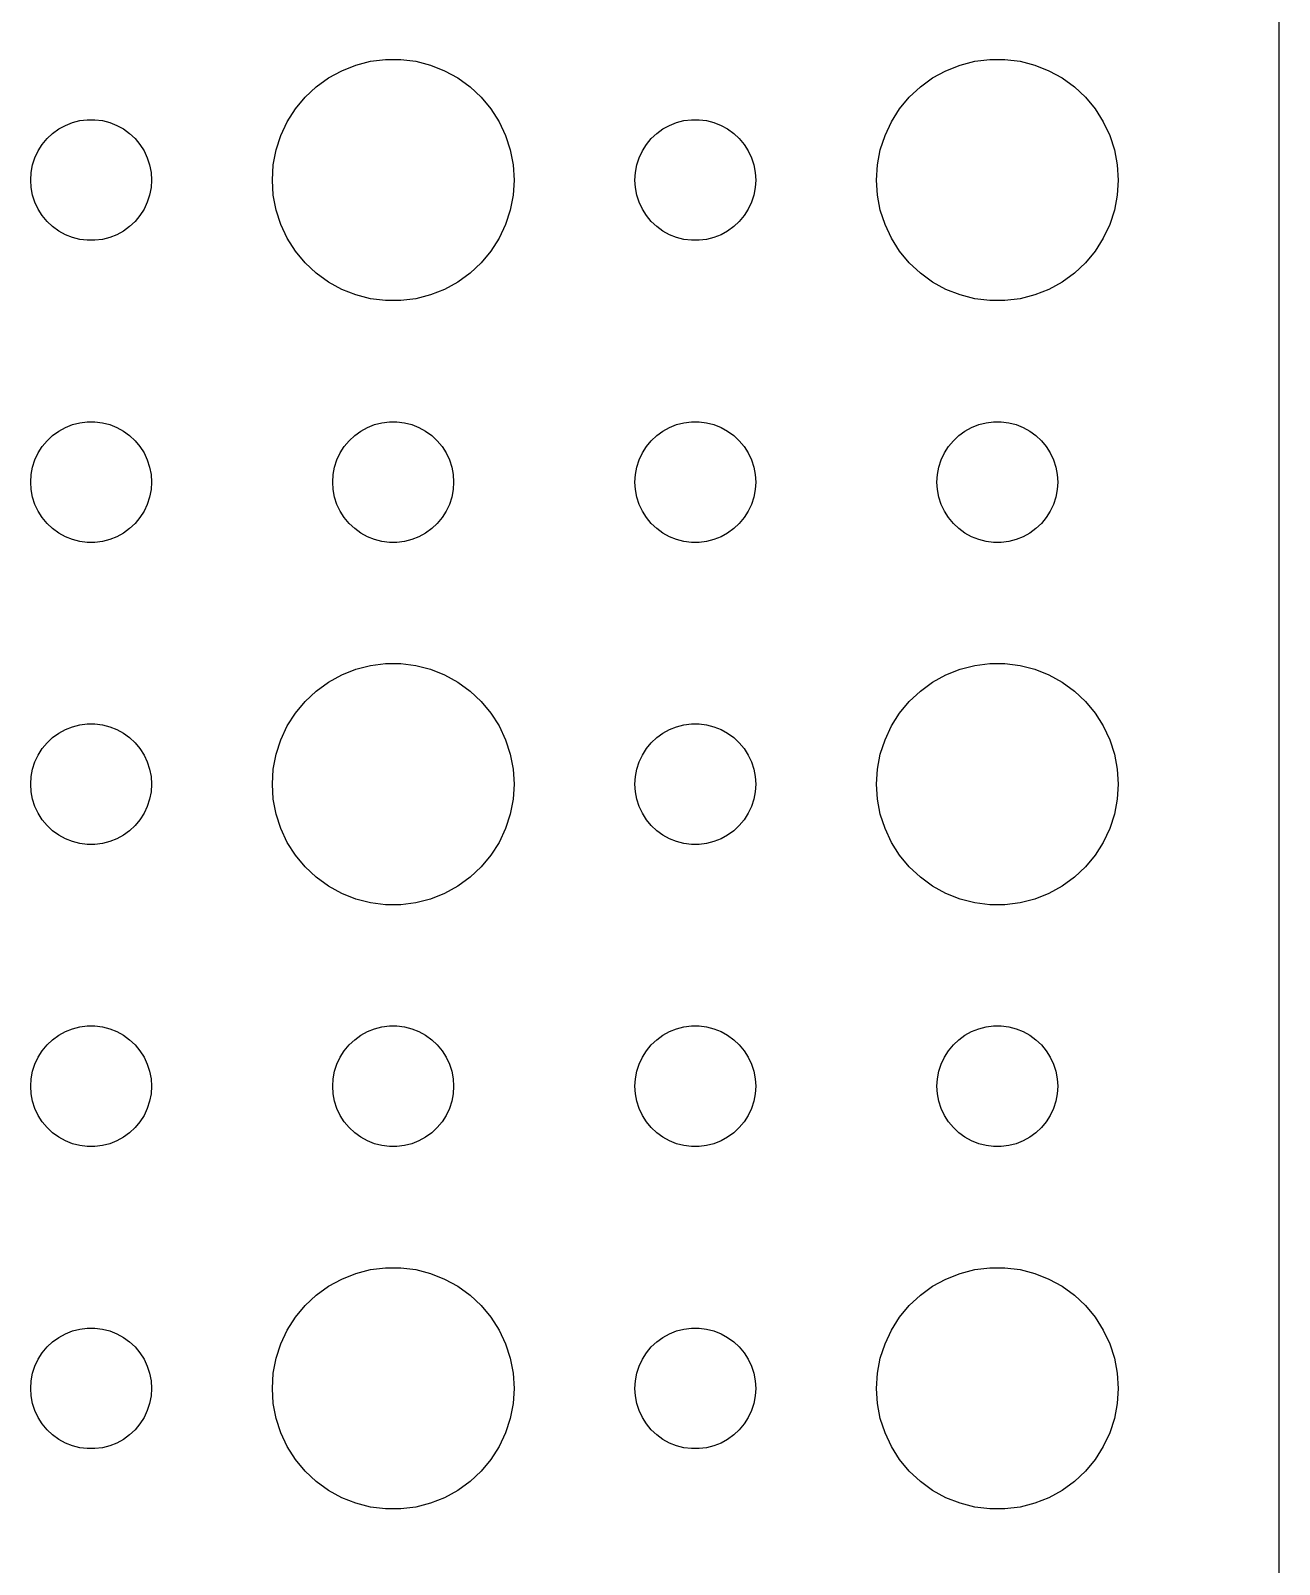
# Model space of a CAD drawing. Header units: metres. Extents: x -134 to 134, y -134 to 134.
# Drawn here: x 103.5 to 134.5, y 63.13 to 101.21 of the extents above; entities that cross this region are included whole.
import ezdxf

# ---------------------------------------------------------------- set-up
doc = ezdxf.new("R2010")
doc.units = ezdxf.units.M

msp = doc.modelspace()

# ---------------------------------------------------------------- linework, layer by layer
for p, q in [((134.5, -129.5), (134.5, 129.5)), ((110.893, 100.033), (111.223, 100.214)), ((111.223, 100.214), (111.573, 100.353)), ((111.573, 100.353), (111.938, 100.447)), ((111.938, 100.447), (112.312, 100.494)), ((112.312, 100.494), (112.688, 100.494)), ((112.688, 100.494), (113.062, 100.447)), ((113.062, 100.447), (113.427, 100.353)), ((113.427, 100.353), (113.777, 100.214)), ((113.777, 100.214), (114.107, 100.033)), ((125.893, 100.033), (126.223, 100.214)), ((126.223, 100.214), (126.573, 100.353)), ((126.573, 100.353), (126.938, 100.447)), ((126.938, 100.447), (127.312, 100.494)), ((127.312, 100.494), (127.688, 100.494)), ((127.688, 100.494), (128.062, 100.447)), ((128.062, 100.447), (128.427, 100.353)), ((128.427, 100.353), (128.777, 100.214)), ((128.777, 100.214), (129.107, 100.033)), ((110.313, 99.5536), (110.588, 99.8115)), ((110.588, 99.8115), (110.893, 100.033)), ((114.107, 100.033), (114.412, 99.8115)), ((114.412, 99.8115), (114.687, 99.5536)), ((125.313, 99.5536), (125.588, 99.8115)), ((125.588, 99.8115), (125.893, 100.033)), ((129.107, 100.033), (129.412, 99.8115)), ((129.412, 99.8115), (129.687, 99.5536)), ((110.073, 99.2634), (110.313, 99.5536)), ((114.687, 99.5536), (114.927, 99.2634)), ((125.073, 99.2634), (125.313, 99.5536)), ((129.687, 99.5536), (129.927, 99.2634)), ((109.871, 98.9453), (110.073, 99.2634)), ((114.927, 99.2634), (115.129, 98.9453)), ((124.871, 98.9453), (125.073, 99.2634)), ((129.927, 99.2634), (130.129, 98.9453)), ((103.907, 98.5268), (104.044, 98.6558)), ((104.044, 98.6558), (104.196, 98.7665)), ((104.196, 98.7665), (104.361, 98.8572)), ((104.361, 98.8572), (104.536, 98.9266)), ((104.536, 98.9266), (104.719, 98.9734)), ((104.719, 98.9734), (104.906, 98.997)), ((104.906, 98.997), (105.094, 98.997)), ((105.094, 98.997), (105.281, 98.9734)), ((105.281, 98.9734), (105.464, 98.9266)), ((105.464, 98.9266), (105.639, 98.8572)), ((105.639, 98.8572), (105.804, 98.7665)), ((105.804, 98.7665), (105.956, 98.6558)), ((105.956, 98.6558), (106.093, 98.5268)), ((109.711, 98.6044), (109.871, 98.9453)), ((115.129, 98.9453), (115.289, 98.6044)), ((118.907, 98.5268), (119.044, 98.6558)), ((119.044, 98.6558), (119.196, 98.7665)), ((119.196, 98.7665), (119.361, 98.8572)), ((119.361, 98.8572), (119.536, 98.9266)), ((119.536, 98.9266), (119.719, 98.9734)), ((119.719, 98.9734), (119.906, 98.997)), ((119.906, 98.997), (120.094, 98.997)), ((120.094, 98.997), (120.281, 98.9734)), ((120.281, 98.9734), (120.464, 98.9266)), ((120.464, 98.9266), (120.639, 98.8572)), ((120.639, 98.8572), (120.804, 98.7665)), ((120.804, 98.7665), (120.956, 98.6558)), ((120.956, 98.6558), (121.093, 98.5268)), ((124.711, 98.6044), (124.871, 98.9453)), ((130.129, 98.9453), (130.289, 98.6044)), ((103.686, 98.2226), (103.786, 98.3817)), ((103.786, 98.3817), (103.907, 98.5268)), ((106.093, 98.5268), (106.214, 98.3817)), ((106.214, 98.3817), (106.314, 98.2226)), ((109.524, 97.876), (109.594, 98.2461)), ((109.594, 98.2461), (109.711, 98.6044)), ((115.289, 98.6044), (115.406, 98.2461)), ((115.406, 98.2461), (115.476, 97.876)), ((118.686, 98.2226), (118.786, 98.3817)), ((118.786, 98.3817), (118.907, 98.5268)), ((121.093, 98.5268), (121.214, 98.3817)), ((121.214, 98.3817), (121.314, 98.2226)), ((124.524, 97.876), (124.594, 98.2461)), ((124.594, 98.2461), (124.711, 98.6044)), ((130.289, 98.6044), (130.406, 98.2461)), ((130.406, 98.2461), (130.476, 97.876)), ((103.512, 97.688), (103.547, 97.873)), ((103.547, 97.873), (103.605, 98.0522)), ((103.605, 98.0522), (103.686, 98.2226)), ((106.314, 98.2226), (106.395, 98.0522)), ((106.395, 98.0522), (106.453, 97.873)), ((106.453, 97.873), (106.488, 97.688)), ((109.5, 97.5), (109.524, 97.876)), ((115.476, 97.876), (115.5, 97.5)), ((118.512, 97.688), (118.547, 97.873)), ((118.547, 97.873), (118.605, 98.0522)), ((118.605, 98.0522), (118.686, 98.2226)), ((121.314, 98.2226), (121.395, 98.0522)), ((121.395, 98.0522), (121.453, 97.873)), ((121.453, 97.873), (121.488, 97.688)), ((124.5, 97.5), (124.524, 97.876)), ((130.476, 97.876), (130.5, 97.5)), ((103.5, 97.5), (103.512, 97.688)), ((103.512, 97.312), (103.5, 97.5)), ((106.488, 97.688), (106.5, 97.5)), ((106.5, 97.5), (106.488, 97.312)), ((109.524, 97.124), (109.5, 97.5)), ((115.5, 97.5), (115.476, 97.124)), ((118.5, 97.5), (118.512, 97.688)), ((118.512, 97.312), (118.5, 97.5)), ((121.488, 97.688), (121.5, 97.5)), ((121.5, 97.5), (121.488, 97.312)), ((124.524, 97.124), (124.5, 97.5)), ((130.5, 97.5), (130.476, 97.124)), ((103.547, 97.127), (103.512, 97.312)), ((103.605, 96.9478), (103.547, 97.127)), ((106.453, 97.127), (106.395, 96.9478)), ((106.488, 97.312), (106.453, 97.127)), ((109.594, 96.7539), (109.524, 97.124)), ((115.476, 97.124), (115.406, 96.7539)), ((118.547, 97.127), (118.512, 97.312)), ((118.605, 96.9478), (118.547, 97.127)), ((121.453, 97.127), (121.395, 96.9478)), ((121.488, 97.312), (121.453, 97.127)), ((124.594, 96.7539), (124.524, 97.124)), ((130.476, 97.124), (130.406, 96.7539)), ((103.686, 96.7774), (103.605, 96.9478)), ((103.786, 96.6183), (103.686, 96.7774)), ((106.314, 96.7774), (106.214, 96.6183)), ((106.395, 96.9478), (106.314, 96.7774)), ((109.711, 96.3956), (109.594, 96.7539)), ((115.406, 96.7539), (115.289, 96.3956)), ((118.686, 96.7774), (118.605, 96.9478)), ((118.786, 96.6183), (118.686, 96.7774)), ((121.314, 96.7774), (121.214, 96.6183)), ((121.395, 96.9478), (121.314, 96.7774)), ((124.711, 96.3956), (124.594, 96.7539)), ((130.406, 96.7539), (130.289, 96.3956)), ((103.907, 96.4732), (103.786, 96.6183)), ((104.044, 96.3442), (103.907, 96.4732)), ((104.196, 96.2335), (104.044, 96.3442)), ((105.956, 96.3442), (105.804, 96.2335)), ((106.093, 96.4732), (105.956, 96.3442)), ((106.214, 96.6183), (106.093, 96.4732)), ((109.871, 96.0547), (109.711, 96.3956)), ((115.289, 96.3956), (115.129, 96.0547)), ((118.907, 96.4732), (118.786, 96.6183)), ((119.044, 96.3442), (118.907, 96.4732)), ((119.196, 96.2335), (119.044, 96.3442)), ((120.956, 96.3442), (120.804, 96.2335)), ((121.093, 96.4732), (120.956, 96.3442)), ((121.214, 96.6183), (121.093, 96.4732)), ((124.871, 96.0547), (124.711, 96.3956)), ((130.289, 96.3956), (130.129, 96.0547)), ((104.361, 96.1428), (104.196, 96.2335)), ((104.536, 96.0734), (104.361, 96.1428)), ((104.719, 96.0266), (104.536, 96.0734)), ((104.906, 96.003), (104.719, 96.0266)), ((105.094, 96.003), (104.906, 96.003)), ((105.281, 96.0266), (105.094, 96.003)), ((105.464, 96.0734), (105.281, 96.0266)), ((105.639, 96.1428), (105.464, 96.0734)), ((105.804, 96.2335), (105.639, 96.1428)), ((110.073, 95.7366), (109.871, 96.0547)), ((115.129, 96.0547), (114.927, 95.7366)), ((119.361, 96.1428), (119.196, 96.2335)), ((119.536, 96.0734), (119.361, 96.1428)), ((119.719, 96.0266), (119.536, 96.0734)), ((119.906, 96.003), (119.719, 96.0266)), ((120.094, 96.003), (119.906, 96.003)), ((120.281, 96.0266), (120.094, 96.003)), ((120.464, 96.0734), (120.281, 96.0266)), ((120.639, 96.1428), (120.464, 96.0734)), ((120.804, 96.2335), (120.639, 96.1428)), ((125.073, 95.7366), (124.871, 96.0547)), ((130.129, 96.0547), (129.927, 95.7366)), ((110.313, 95.4464), (110.073, 95.7366)), ((114.927, 95.7366), (114.687, 95.4464)), ((125.313, 95.4464), (125.073, 95.7366)), ((129.927, 95.7366), (129.687, 95.4464)), ((110.588, 95.1885), (110.313, 95.4464)), ((114.687, 95.4464), (114.412, 95.1885)), ((125.588, 95.1885), (125.313, 95.4464)), ((129.687, 95.4464), (129.412, 95.1885)), ((110.893, 94.967), (110.588, 95.1885)), ((111.223, 94.7855), (110.893, 94.967)), ((114.107, 94.967), (113.777, 94.7855)), ((114.412, 95.1885), (114.107, 94.967)), ((125.893, 94.967), (125.588, 95.1885)), ((126.223, 94.7855), (125.893, 94.967)), ((129.107, 94.967), (128.777, 94.7855)), ((129.412, 95.1885), (129.107, 94.967)), ((111.573, 94.6468), (111.223, 94.7855)), ((111.938, 94.5531), (111.573, 94.6468)), ((112.312, 94.5059), (111.938, 94.5531)), ((112.688, 94.5059), (112.312, 94.5059)), ((113.062, 94.5531), (112.688, 94.5059)), ((113.427, 94.6468), (113.062, 94.5531)), ((113.777, 94.7855), (113.427, 94.6468)), ((126.573, 94.6468), (126.223, 94.7855)), ((126.938, 94.5531), (126.573, 94.6468)), ((127.312, 94.5059), (126.938, 94.5531)), ((127.688, 94.5059), (127.312, 94.5059)), ((128.062, 94.5531), (127.688, 94.5059)), ((128.427, 94.6468), (128.062, 94.5531)), ((128.777, 94.7855), (128.427, 94.6468)), ((104.361, 91.3572), (104.536, 91.4266)), ((104.536, 91.4266), (104.719, 91.4734)), ((104.719, 91.4734), (104.906, 91.497)), ((104.906, 91.497), (105.094, 91.497)), ((105.094, 91.497), (105.281, 91.4734)), ((105.281, 91.4734), (105.464, 91.4266)), ((105.464, 91.4266), (105.639, 91.3572)), ((111.861, 91.3572), (112.036, 91.4266)), ((112.036, 91.4266), (112.219, 91.4734)), ((112.219, 91.4734), (112.406, 91.497)), ((112.406, 91.497), (112.594, 91.497)), ((112.594, 91.497), (112.781, 91.4734)), ((112.781, 91.4734), (112.964, 91.4266)), ((112.964, 91.4266), (113.139, 91.3572)), ((119.361, 91.3572), (119.536, 91.4266)), ((119.536, 91.4266), (119.719, 91.4734)), ((119.719, 91.4734), (119.906, 91.497)), ((119.906, 91.497), (120.094, 91.497)), ((120.094, 91.497), (120.281, 91.4734)), ((120.281, 91.4734), (120.464, 91.4266)), ((120.464, 91.4266), (120.639, 91.3572)), ((126.861, 91.3572), (127.036, 91.4266)), ((127.036, 91.4266), (127.219, 91.4734)), ((127.219, 91.4734), (127.406, 91.497)), ((127.406, 91.497), (127.594, 91.497)), ((127.594, 91.497), (127.781, 91.4734)), ((127.781, 91.4734), (127.964, 91.4266)), ((127.964, 91.4266), (128.139, 91.3572)), ((103.786, 90.8817), (103.907, 91.0268)), ((103.907, 91.0268), (104.044, 91.1558)), ((104.044, 91.1558), (104.196, 91.2665)), ((104.196, 91.2665), (104.361, 91.3572)), ((105.639, 91.3572), (105.804, 91.2665)), ((105.804, 91.2665), (105.956, 91.1558)), ((105.956, 91.1558), (106.093, 91.0268)), ((106.093, 91.0268), (106.214, 90.8817)), ((111.286, 90.8817), (111.407, 91.0268)), ((111.407, 91.0268), (111.544, 91.1558)), ((111.544, 91.1558), (111.696, 91.2665)), ((111.696, 91.2665), (111.861, 91.3572)), ((113.139, 91.3572), (113.304, 91.2665)), ((113.304, 91.2665), (113.456, 91.1558)), ((113.456, 91.1558), (113.593, 91.0268)), ((113.593, 91.0268), (113.714, 90.8817)), ((118.786, 90.8817), (118.907, 91.0268)), ((118.907, 91.0268), (119.044, 91.1558)), ((119.044, 91.1558), (119.196, 91.2665)), ((119.196, 91.2665), (119.361, 91.3572)), ((120.639, 91.3572), (120.804, 91.2665)), ((120.804, 91.2665), (120.956, 91.1558)), ((120.956, 91.1558), (121.093, 91.0268)), ((121.093, 91.0268), (121.214, 90.8817)), ((126.286, 90.8817), (126.407, 91.0268)), ((126.407, 91.0268), (126.544, 91.1558)), ((126.544, 91.1558), (126.696, 91.2665)), ((126.696, 91.2665), (126.861, 91.3572)), ((128.139, 91.3572), (128.304, 91.2665)), ((128.304, 91.2665), (128.456, 91.1558)), ((128.456, 91.1558), (128.593, 91.0268)), ((128.593, 91.0268), (128.714, 90.8817)), ((103.605, 90.5522), (103.686, 90.7226)), ((103.686, 90.7226), (103.786, 90.8817)), ((106.214, 90.8817), (106.314, 90.7226)), ((106.314, 90.7226), (106.395, 90.5522)), ((111.105, 90.5522), (111.186, 90.7226)), ((111.186, 90.7226), (111.286, 90.8817)), ((113.714, 90.8817), (113.814, 90.7226)), ((113.814, 90.7226), (113.895, 90.5522)), ((118.605, 90.5522), (118.686, 90.7226)), ((118.686, 90.7226), (118.786, 90.8817)), ((121.214, 90.8817), (121.314, 90.7226)), ((121.314, 90.7226), (121.395, 90.5522)), ((126.105, 90.5522), (126.186, 90.7226)), ((126.186, 90.7226), (126.286, 90.8817)), ((128.714, 90.8817), (128.814, 90.7226)), ((128.814, 90.7226), (128.895, 90.5522)), ((103.512, 90.188), (103.547, 90.373)), ((103.547, 90.373), (103.605, 90.5522)), ((106.395, 90.5522), (106.453, 90.373)), ((106.453, 90.373), (106.488, 90.188)), ((111.012, 90.188), (111.047, 90.373)), ((111.047, 90.373), (111.105, 90.5522)), ((113.895, 90.5522), (113.953, 90.373)), ((113.953, 90.373), (113.988, 90.188)), ((118.512, 90.188), (118.547, 90.373)), ((118.547, 90.373), (118.605, 90.5522)), ((121.395, 90.5522), (121.453, 90.373)), ((121.453, 90.373), (121.488, 90.188)), ((126.012, 90.188), (126.047, 90.373)), ((126.047, 90.373), (126.105, 90.5522)), ((128.895, 90.5522), (128.953, 90.373)), ((128.953, 90.373), (128.988, 90.188)), ((103.5, 90), (103.512, 90.188)), ((103.512, 89.812), (103.5, 90)), ((106.488, 90.188), (106.5, 90)), ((106.5, 90), (106.488, 89.812)), ((111, 90), (111.012, 90.188)), ((111.012, 89.812), (111, 90)), ((113.988, 90.188), (114, 90)), ((114, 90), (113.988, 89.812)), ((118.5, 90), (118.512, 90.188)), ((118.512, 89.812), (118.5, 90)), ((121.488, 90.188), (121.5, 90)), ((121.5, 90), (121.488, 89.812)), ((126, 90), (126.012, 90.188)), ((126.012, 89.812), (126, 90)), ((128.988, 90.188), (129, 90)), ((129, 90), (128.988, 89.812)), ((103.547, 89.627), (103.512, 89.812)), ((103.605, 89.4478), (103.547, 89.627)), ((106.453, 89.627), (106.395, 89.4478)), ((106.488, 89.812), (106.453, 89.627)), ((111.047, 89.627), (111.012, 89.812)), ((111.105, 89.4478), (111.047, 89.627)), ((113.953, 89.627), (113.895, 89.4478)), ((113.988, 89.812), (113.953, 89.627)), ((118.547, 89.627), (118.512, 89.812)), ((118.605, 89.4478), (118.547, 89.627)), ((121.453, 89.627), (121.395, 89.4478)), ((121.488, 89.812), (121.453, 89.627)), ((126.047, 89.627), (126.012, 89.812)), ((126.105, 89.4478), (126.047, 89.627)), ((128.953, 89.627), (128.895, 89.4478)), ((128.988, 89.812), (128.953, 89.627)), ((103.686, 89.2774), (103.605, 89.4478)), ((103.786, 89.1183), (103.686, 89.2774)), ((103.907, 88.9732), (103.786, 89.1183)), ((106.214, 89.1183), (106.093, 88.9732)), ((106.314, 89.2774), (106.214, 89.1183)), ((106.395, 89.4478), (106.314, 89.2774)), ((111.186, 89.2774), (111.105, 89.4478)), ((111.286, 89.1183), (111.186, 89.2774)), ((111.407, 88.9732), (111.286, 89.1183)), ((113.714, 89.1183), (113.593, 88.9732)), ((113.814, 89.2774), (113.714, 89.1183)), ((113.895, 89.4478), (113.814, 89.2774)), ((118.686, 89.2774), (118.605, 89.4478)), ((118.786, 89.1183), (118.686, 89.2774)), ((118.907, 88.9732), (118.786, 89.1183)), ((121.214, 89.1183), (121.093, 88.9732)), ((121.314, 89.2774), (121.214, 89.1183)), ((121.395, 89.4478), (121.314, 89.2774)), ((126.186, 89.2774), (126.105, 89.4478)), ((126.286, 89.1183), (126.186, 89.2774)), ((126.407, 88.9732), (126.286, 89.1183)), ((128.714, 89.1183), (128.593, 88.9732)), ((128.814, 89.2774), (128.714, 89.1183)), ((128.895, 89.4478), (128.814, 89.2774)), ((104.044, 88.8442), (103.907, 88.9732)), ((104.196, 88.7335), (104.044, 88.8442)), ((104.361, 88.6428), (104.196, 88.7335)), ((105.804, 88.7335), (105.639, 88.6428)), ((105.956, 88.8442), (105.804, 88.7335)), ((106.093, 88.9732), (105.956, 88.8442)), ((111.544, 88.8442), (111.407, 88.9732)), ((111.696, 88.7335), (111.544, 88.8442)), ((111.861, 88.6428), (111.696, 88.7335)), ((113.304, 88.7335), (113.139, 88.6428)), ((113.456, 88.8442), (113.304, 88.7335)), ((113.593, 88.9732), (113.456, 88.8442)), ((119.044, 88.8442), (118.907, 88.9732)), ((119.196, 88.7335), (119.044, 88.8442)), ((119.361, 88.6428), (119.196, 88.7335)), ((120.804, 88.7335), (120.639, 88.6428)), ((120.956, 88.8442), (120.804, 88.7335)), ((121.093, 88.9732), (120.956, 88.8442)), ((126.544, 88.8442), (126.407, 88.9732)), ((126.696, 88.7335), (126.544, 88.8442)), ((126.861, 88.6428), (126.696, 88.7335)), ((128.304, 88.7335), (128.139, 88.6428)), ((128.456, 88.8442), (128.304, 88.7335)), ((128.593, 88.9732), (128.456, 88.8442)), ((104.536, 88.5734), (104.361, 88.6428)), ((104.719, 88.5266), (104.536, 88.5734)), ((104.906, 88.503), (104.719, 88.5266)), ((105.094, 88.503), (104.906, 88.503)), ((105.281, 88.5266), (105.094, 88.503)), ((105.464, 88.5734), (105.281, 88.5266)), ((105.639, 88.6428), (105.464, 88.5734)), ((112.036, 88.5734), (111.861, 88.6428)), ((112.219, 88.5266), (112.036, 88.5734)), ((112.406, 88.503), (112.219, 88.5266)), ((112.594, 88.503), (112.406, 88.503)), ((112.781, 88.5266), (112.594, 88.503)), ((112.964, 88.5734), (112.781, 88.5266)), ((113.139, 88.6428), (112.964, 88.5734)), ((119.536, 88.5734), (119.361, 88.6428)), ((119.719, 88.5266), (119.536, 88.5734)), ((119.906, 88.503), (119.719, 88.5266)), ((120.094, 88.503), (119.906, 88.503)), ((120.281, 88.5266), (120.094, 88.503)), ((120.464, 88.5734), (120.281, 88.5266)), ((120.639, 88.6428), (120.464, 88.5734)), ((127.036, 88.5734), (126.861, 88.6428)), ((127.219, 88.5266), (127.036, 88.5734)), ((127.406, 88.503), (127.219, 88.5266)), ((127.594, 88.503), (127.406, 88.503)), ((127.781, 88.5266), (127.594, 88.503)), ((127.964, 88.5734), (127.781, 88.5266)), ((128.139, 88.6428), (127.964, 88.5734)), ((111.223, 85.2145), (111.573, 85.3532)), ((111.573, 85.3532), (111.938, 85.4469)), ((111.938, 85.4469), (112.312, 85.4941)), ((112.312, 85.4941), (112.688, 85.4941)), ((112.688, 85.4941), (113.062, 85.4469)), ((113.062, 85.4469), (113.427, 85.3532)), ((113.427, 85.3532), (113.777, 85.2145)), ((126.223, 85.2145), (126.573, 85.3532)), ((126.573, 85.3532), (126.938, 85.4469)), ((126.938, 85.4469), (127.312, 85.4941)), ((127.312, 85.4941), (127.688, 85.4941)), ((127.688, 85.4941), (128.062, 85.4469)), ((128.062, 85.4469), (128.427, 85.3532)), ((128.427, 85.3532), (128.777, 85.2145)), ((110.588, 84.8115), (110.893, 85.033)), ((110.893, 85.033), (111.223, 85.2145)), ((113.777, 85.2145), (114.107, 85.033)), ((114.107, 85.033), (114.412, 84.8115)), ((125.588, 84.8115), (125.893, 85.033)), ((125.893, 85.033), (126.223, 85.2145)), ((128.777, 85.2145), (129.107, 85.033)), ((129.107, 85.033), (129.412, 84.8115)), ((110.073, 84.2634), (110.313, 84.5536)), ((110.313, 84.5536), (110.588, 84.8115)), ((114.412, 84.8115), (114.687, 84.5536)), ((114.687, 84.5536), (114.927, 84.2634)), ((125.073, 84.2634), (125.313, 84.5536)), ((125.313, 84.5536), (125.588, 84.8115)), ((129.412, 84.8115), (129.687, 84.5536)), ((129.687, 84.5536), (129.927, 84.2634)), ((109.871, 83.9453), (110.073, 84.2634)), ((114.927, 84.2634), (115.129, 83.9453)), ((124.871, 83.9453), (125.073, 84.2634)), ((129.927, 84.2634), (130.129, 83.9453)), ((104.196, 83.7665), (104.361, 83.8572)), ((104.361, 83.8572), (104.536, 83.9266)), ((104.536, 83.9266), (104.719, 83.9734)), ((104.719, 83.9734), (104.906, 83.997)), ((104.906, 83.997), (105.094, 83.997)), ((105.094, 83.997), (105.281, 83.9734)), ((105.281, 83.9734), (105.464, 83.9266)), ((105.464, 83.9266), (105.639, 83.8572)), ((105.639, 83.8572), (105.804, 83.7665)), ((109.711, 83.6044), (109.871, 83.9453)), ((115.129, 83.9453), (115.289, 83.6044)), ((119.196, 83.7665), (119.361, 83.8572)), ((119.361, 83.8572), (119.536, 83.9266)), ((119.536, 83.9266), (119.719, 83.9734)), ((119.719, 83.9734), (119.906, 83.997)), ((119.906, 83.997), (120.094, 83.997)), ((120.094, 83.997), (120.281, 83.9734)), ((120.281, 83.9734), (120.464, 83.9266)), ((120.464, 83.9266), (120.639, 83.8572)), ((120.639, 83.8572), (120.804, 83.7665)), ((124.711, 83.6044), (124.871, 83.9453)), ((130.129, 83.9453), (130.289, 83.6044)), ((103.786, 83.3817), (103.907, 83.5268)), ((103.907, 83.5268), (104.044, 83.6558)), ((104.044, 83.6558), (104.196, 83.7665)), ((105.804, 83.7665), (105.956, 83.6558)), ((105.956, 83.6558), (106.093, 83.5268)), ((106.093, 83.5268), (106.214, 83.3817)), ((109.594, 83.2461), (109.711, 83.6044)), ((115.289, 83.6044), (115.406, 83.2461)), ((118.786, 83.3817), (118.907, 83.5268)), ((118.907, 83.5268), (119.044, 83.6558)), ((119.044, 83.6558), (119.196, 83.7665)), ((120.804, 83.7665), (120.956, 83.6558)), ((120.956, 83.6558), (121.093, 83.5268)), ((121.093, 83.5268), (121.214, 83.3817)), ((124.594, 83.2461), (124.711, 83.6044)), ((130.289, 83.6044), (130.406, 83.2461)), ((103.547, 82.873), (103.605, 83.0522)), ((103.605, 83.0522), (103.686, 83.2226)), ((103.686, 83.2226), (103.786, 83.3817)), ((106.214, 83.3817), (106.314, 83.2226)), ((106.314, 83.2226), (106.395, 83.0522)), ((106.395, 83.0522), (106.453, 82.873)), ((109.524, 82.876), (109.594, 83.2461)), ((115.406, 83.2461), (115.476, 82.876)), ((118.547, 82.873), (118.605, 83.0522)), ((118.605, 83.0522), (118.686, 83.2226)), ((118.686, 83.2226), (118.786, 83.3817)), ((121.214, 83.3817), (121.314, 83.2226)), ((121.314, 83.2226), (121.395, 83.0522)), ((121.395, 83.0522), (121.453, 82.873)), ((124.524, 82.876), (124.594, 83.2461)), ((130.406, 83.2461), (130.476, 82.876)), ((103.5, 82.5), (103.512, 82.688)), ((103.512, 82.688), (103.547, 82.873)), ((106.453, 82.873), (106.488, 82.688)), ((106.488, 82.688), (106.5, 82.5)), ((109.5, 82.5), (109.524, 82.876)), ((115.476, 82.876), (115.5, 82.5)), ((118.5, 82.5), (118.512, 82.688)), ((118.512, 82.688), (118.547, 82.873)), ((121.453, 82.873), (121.488, 82.688)), ((121.488, 82.688), (121.5, 82.5)), ((124.5, 82.5), (124.524, 82.876)), ((130.476, 82.876), (130.5, 82.5)), ((103.512, 82.312), (103.5, 82.5)), ((103.547, 82.127), (103.512, 82.312)), ((106.488, 82.312), (106.453, 82.127)), ((106.5, 82.5), (106.488, 82.312)), ((109.524, 82.124), (109.5, 82.5)), ((115.5, 82.5), (115.476, 82.124)), ((118.512, 82.312), (118.5, 82.5)), ((118.547, 82.127), (118.512, 82.312)), ((121.488, 82.312), (121.453, 82.127)), ((121.5, 82.5), (121.488, 82.312)), ((124.524, 82.124), (124.5, 82.5)), ((130.5, 82.5), (130.476, 82.124)), ((103.605, 81.9478), (103.547, 82.127)), ((103.686, 81.7774), (103.605, 81.9478)), ((106.395, 81.9478), (106.314, 81.7774)), ((106.453, 82.127), (106.395, 81.9478)), ((109.594, 81.7539), (109.524, 82.124)), ((115.476, 82.124), (115.406, 81.7539)), ((118.605, 81.9478), (118.547, 82.127)), ((118.686, 81.7774), (118.605, 81.9478)), ((121.395, 81.9478), (121.314, 81.7774)), ((121.453, 82.127), (121.395, 81.9478)), ((124.594, 81.7539), (124.524, 82.124)), ((130.476, 82.124), (130.406, 81.7539)), ((103.786, 81.6183), (103.686, 81.7774)), ((103.907, 81.4732), (103.786, 81.6183)), ((106.214, 81.6183), (106.093, 81.4732)), ((106.314, 81.7774), (106.214, 81.6183)), ((109.711, 81.3956), (109.594, 81.7539)), ((115.406, 81.7539), (115.289, 81.3956)), ((118.786, 81.6183), (118.686, 81.7774)), ((118.907, 81.4732), (118.786, 81.6183)), ((121.214, 81.6183), (121.093, 81.4732)), ((121.314, 81.7774), (121.214, 81.6183)), ((124.711, 81.3956), (124.594, 81.7539)), ((130.406, 81.7539), (130.289, 81.3956)), ((104.044, 81.3442), (103.907, 81.4732)), ((104.196, 81.2335), (104.044, 81.3442)), ((104.361, 81.1428), (104.196, 81.2335)), ((104.536, 81.0734), (104.361, 81.1428)), ((105.639, 81.1428), (105.464, 81.0734)), ((105.804, 81.2335), (105.639, 81.1428)), ((105.956, 81.3442), (105.804, 81.2335)), ((106.093, 81.4732), (105.956, 81.3442)), ((109.871, 81.0547), (109.711, 81.3956)), ((115.289, 81.3956), (115.129, 81.0547)), ((119.044, 81.3442), (118.907, 81.4732)), ((119.196, 81.2335), (119.044, 81.3442)), ((119.361, 81.1428), (119.196, 81.2335)), ((119.536, 81.0734), (119.361, 81.1428)), ((120.639, 81.1428), (120.464, 81.0734)), ((120.804, 81.2335), (120.639, 81.1428)), ((120.956, 81.3442), (120.804, 81.2335)), ((121.093, 81.4732), (120.956, 81.3442)), ((124.871, 81.0547), (124.711, 81.3956)), ((130.289, 81.3956), (130.129, 81.0547)), ((104.719, 81.0266), (104.536, 81.0734)), ((104.906, 81.003), (104.719, 81.0266)), ((105.094, 81.003), (104.906, 81.003)), ((105.281, 81.0266), (105.094, 81.003)), ((105.464, 81.0734), (105.281, 81.0266)), ((110.073, 80.7366), (109.871, 81.0547)), ((110.313, 80.4464), (110.073, 80.7366)), ((114.927, 80.7366), (114.687, 80.4464)), ((115.129, 81.0547), (114.927, 80.7366)), ((119.719, 81.0266), (119.536, 81.0734)), ((119.906, 81.003), (119.719, 81.0266)), ((120.094, 81.003), (119.906, 81.003)), ((120.281, 81.0266), (120.094, 81.003)), ((120.464, 81.0734), (120.281, 81.0266)), ((125.073, 80.7366), (124.871, 81.0547)), ((125.313, 80.4464), (125.073, 80.7366)), ((129.927, 80.7366), (129.687, 80.4464)), ((130.129, 81.0547), (129.927, 80.7366)), ((110.588, 80.1885), (110.313, 80.4464)), ((114.687, 80.4464), (114.412, 80.1885)), ((125.588, 80.1885), (125.313, 80.4464)), ((129.687, 80.4464), (129.412, 80.1885)), ((110.893, 79.967), (110.588, 80.1885)), ((111.223, 79.7855), (110.893, 79.967)), ((114.107, 79.967), (113.777, 79.7855)), ((114.412, 80.1885), (114.107, 79.967)), ((125.893, 79.967), (125.588, 80.1885)), ((126.223, 79.7855), (125.893, 79.967)), ((129.107, 79.967), (128.777, 79.7855)), ((129.412, 80.1885), (129.107, 79.967)), ((111.573, 79.6468), (111.223, 79.7855)), ((111.938, 79.5531), (111.573, 79.6468)), ((113.427, 79.6468), (113.062, 79.5531)), ((113.777, 79.7855), (113.427, 79.6468)), ((126.573, 79.6468), (126.223, 79.7855)), ((126.938, 79.5531), (126.573, 79.6468)), ((128.427, 79.6468), (128.062, 79.5531)), ((128.777, 79.7855), (128.427, 79.6468)), ((112.312, 79.5059), (111.938, 79.5531)), ((112.688, 79.5059), (112.312, 79.5059)), ((113.062, 79.5531), (112.688, 79.5059)), ((127.312, 79.5059), (126.938, 79.5531)), ((127.688, 79.5059), (127.312, 79.5059)), ((128.062, 79.5531), (127.688, 79.5059)), ((103.907, 76.0268), (104.044, 76.1558)), ((104.044, 76.1558), (104.196, 76.2665)), ((104.196, 76.2665), (104.361, 76.3572)), ((104.361, 76.3572), (104.536, 76.4266)), ((104.536, 76.4266), (104.719, 76.4734)), ((104.719, 76.4734), (104.906, 76.497)), ((104.906, 76.497), (105.094, 76.497)), ((105.094, 76.497), (105.281, 76.4734)), ((105.281, 76.4734), (105.464, 76.4266)), ((105.464, 76.4266), (105.639, 76.3572)), ((105.639, 76.3572), (105.804, 76.2665)), ((105.804, 76.2665), (105.956, 76.1558)), ((105.956, 76.1558), (106.093, 76.0268)), ((111.407, 76.0268), (111.544, 76.1558)), ((111.544, 76.1558), (111.696, 76.2665)), ((111.696, 76.2665), (111.861, 76.3572)), ((111.861, 76.3572), (112.036, 76.4266)), ((112.036, 76.4266), (112.219, 76.4734)), ((112.219, 76.4734), (112.406, 76.497)), ((112.406, 76.497), (112.594, 76.497)), ((112.594, 76.497), (112.781, 76.4734)), ((112.781, 76.4734), (112.964, 76.4266)), ((112.964, 76.4266), (113.139, 76.3572)), ((113.139, 76.3572), (113.304, 76.2665)), ((113.304, 76.2665), (113.456, 76.1558)), ((113.456, 76.1558), (113.593, 76.0268)), ((118.907, 76.0268), (119.044, 76.1558)), ((119.044, 76.1558), (119.196, 76.2665)), ((119.196, 76.2665), (119.361, 76.3572)), ((119.361, 76.3572), (119.536, 76.4266)), ((119.536, 76.4266), (119.719, 76.4734)), ((119.719, 76.4734), (119.906, 76.497)), ((119.906, 76.497), (120.094, 76.497)), ((120.094, 76.497), (120.281, 76.4734)), ((120.281, 76.4734), (120.464, 76.4266)), ((120.464, 76.4266), (120.639, 76.3572)), ((120.639, 76.3572), (120.804, 76.2665)), ((120.804, 76.2665), (120.956, 76.1558)), ((120.956, 76.1558), (121.093, 76.0268)), ((126.407, 76.0268), (126.544, 76.1558)), ((126.544, 76.1558), (126.696, 76.2665)), ((126.696, 76.2665), (126.861, 76.3572)), ((126.861, 76.3572), (127.036, 76.4266)), ((127.036, 76.4266), (127.219, 76.4734)), ((127.219, 76.4734), (127.406, 76.497)), ((127.406, 76.497), (127.594, 76.497)), ((127.594, 76.497), (127.781, 76.4734)), ((127.781, 76.4734), (127.964, 76.4266)), ((127.964, 76.4266), (128.139, 76.3572)), ((128.139, 76.3572), (128.304, 76.2665)), ((128.304, 76.2665), (128.456, 76.1558)), ((128.456, 76.1558), (128.593, 76.0268)), ((103.686, 75.7226), (103.786, 75.8817)), ((103.786, 75.8817), (103.907, 76.0268)), ((106.093, 76.0268), (106.214, 75.8817)), ((106.214, 75.8817), (106.314, 75.7226)), ((111.186, 75.7226), (111.286, 75.8817)), ((111.286, 75.8817), (111.407, 76.0268)), ((113.593, 76.0268), (113.714, 75.8817)), ((113.714, 75.8817), (113.814, 75.7226)), ((118.686, 75.7226), (118.786, 75.8817)), ((118.786, 75.8817), (118.907, 76.0268)), ((121.093, 76.0268), (121.214, 75.8817)), ((121.214, 75.8817), (121.314, 75.7226)), ((126.186, 75.7226), (126.286, 75.8817)), ((126.286, 75.8817), (126.407, 76.0268)), ((128.593, 76.0268), (128.714, 75.8817)), ((128.714, 75.8817), (128.814, 75.7226)), ((103.547, 75.373), (103.605, 75.5522)), ((103.605, 75.5522), (103.686, 75.7226)), ((106.314, 75.7226), (106.395, 75.5522)), ((106.395, 75.5522), (106.453, 75.373)), ((111.047, 75.373), (111.105, 75.5522)), ((111.105, 75.5522), (111.186, 75.7226)), ((113.814, 75.7226), (113.895, 75.5522)), ((113.895, 75.5522), (113.953, 75.373)), ((118.547, 75.373), (118.605, 75.5522)), ((118.605, 75.5522), (118.686, 75.7226)), ((121.314, 75.7226), (121.395, 75.5522)), ((121.395, 75.5522), (121.453, 75.373)), ((126.047, 75.373), (126.105, 75.5522)), ((126.105, 75.5522), (126.186, 75.7226)), ((128.814, 75.7226), (128.895, 75.5522)), ((128.895, 75.5522), (128.953, 75.373)), ((103.5, 75), (103.512, 75.188)), ((103.512, 75.188), (103.547, 75.373)), ((106.453, 75.373), (106.488, 75.188)), ((106.488, 75.188), (106.5, 75)), ((111, 75), (111.012, 75.188)), ((111.012, 75.188), (111.047, 75.373)), ((113.953, 75.373), (113.988, 75.188)), ((113.988, 75.188), (114, 75)), ((118.5, 75), (118.512, 75.188)), ((118.512, 75.188), (118.547, 75.373)), ((121.453, 75.373), (121.488, 75.188)), ((121.488, 75.188), (121.5, 75)), ((126, 75), (126.012, 75.188)), ((126.012, 75.188), (126.047, 75.373)), ((128.953, 75.373), (128.988, 75.188)), ((128.988, 75.188), (129, 75)), ((103.512, 74.812), (103.5, 75)), ((103.547, 74.627), (103.512, 74.812)), ((106.488, 74.812), (106.453, 74.627)), ((106.5, 75), (106.488, 74.812)), ((111.012, 74.812), (111, 75)), ((111.047, 74.627), (111.012, 74.812)), ((113.988, 74.812), (113.953, 74.627)), ((114, 75), (113.988, 74.812)), ((118.512, 74.812), (118.5, 75)), ((118.547, 74.627), (118.512, 74.812)), ((121.488, 74.812), (121.453, 74.627)), ((121.5, 75), (121.488, 74.812)), ((126.012, 74.812), (126, 75)), ((126.047, 74.627), (126.012, 74.812)), ((128.988, 74.812), (128.953, 74.627)), ((129, 75), (128.988, 74.812)), ((103.605, 74.4478), (103.547, 74.627)), ((103.686, 74.2774), (103.605, 74.4478)), ((103.786, 74.1183), (103.686, 74.2774)), ((106.314, 74.2774), (106.214, 74.1183)), ((106.395, 74.4478), (106.314, 74.2774)), ((106.453, 74.627), (106.395, 74.4478)), ((111.105, 74.4478), (111.047, 74.627)), ((111.186, 74.2774), (111.105, 74.4478)), ((111.286, 74.1183), (111.186, 74.2774)), ((113.814, 74.2774), (113.714, 74.1183)), ((113.895, 74.4478), (113.814, 74.2774)), ((113.953, 74.627), (113.895, 74.4478)), ((118.605, 74.4478), (118.547, 74.627)), ((118.686, 74.2774), (118.605, 74.4478)), ((118.786, 74.1183), (118.686, 74.2774)), ((121.314, 74.2774), (121.214, 74.1183)), ((121.395, 74.4478), (121.314, 74.2774)), ((121.453, 74.627), (121.395, 74.4478)), ((126.105, 74.4478), (126.047, 74.627)), ((126.186, 74.2774), (126.105, 74.4478)), ((126.286, 74.1183), (126.186, 74.2774)), ((128.814, 74.2774), (128.714, 74.1183)), ((128.895, 74.4478), (128.814, 74.2774)), ((128.953, 74.627), (128.895, 74.4478)), ((103.907, 73.9732), (103.786, 74.1183)), ((104.044, 73.8442), (103.907, 73.9732)), ((106.093, 73.9732), (105.956, 73.8442)), ((106.214, 74.1183), (106.093, 73.9732)), ((111.407, 73.9732), (111.286, 74.1183)), ((111.544, 73.8442), (111.407, 73.9732)), ((113.593, 73.9732), (113.456, 73.8442)), ((113.714, 74.1183), (113.593, 73.9732)), ((118.907, 73.9732), (118.786, 74.1183)), ((119.044, 73.8442), (118.907, 73.9732)), ((121.093, 73.9732), (120.956, 73.8442)), ((121.214, 74.1183), (121.093, 73.9732)), ((126.407, 73.9732), (126.286, 74.1183)), ((126.544, 73.8442), (126.407, 73.9732)), ((128.593, 73.9732), (128.456, 73.8442)), ((128.714, 74.1183), (128.593, 73.9732)), ((104.196, 73.7335), (104.044, 73.8442)), ((104.361, 73.6428), (104.196, 73.7335)), ((104.536, 73.5734), (104.361, 73.6428)), ((104.719, 73.5266), (104.536, 73.5734)), ((104.906, 73.503), (104.719, 73.5266)), ((105.094, 73.503), (104.906, 73.503)), ((105.281, 73.5266), (105.094, 73.503)), ((105.464, 73.5734), (105.281, 73.5266)), ((105.639, 73.6428), (105.464, 73.5734)), ((105.804, 73.7335), (105.639, 73.6428)), ((105.956, 73.8442), (105.804, 73.7335)), ((111.696, 73.7335), (111.544, 73.8442)), ((111.861, 73.6428), (111.696, 73.7335)), ((112.036, 73.5734), (111.861, 73.6428)), ((112.219, 73.5266), (112.036, 73.5734)), ((112.406, 73.503), (112.219, 73.5266)), ((112.594, 73.503), (112.406, 73.503)), ((112.781, 73.5266), (112.594, 73.503)), ((112.964, 73.5734), (112.781, 73.5266)), ((113.139, 73.6428), (112.964, 73.5734)), ((113.304, 73.7335), (113.139, 73.6428)), ((113.456, 73.8442), (113.304, 73.7335)), ((119.196, 73.7335), (119.044, 73.8442)), ((119.361, 73.6428), (119.196, 73.7335)), ((119.536, 73.5734), (119.361, 73.6428)), ((119.719, 73.5266), (119.536, 73.5734)), ((119.906, 73.503), (119.719, 73.5266)), ((120.094, 73.503), (119.906, 73.503)), ((120.281, 73.5266), (120.094, 73.503)), ((120.464, 73.5734), (120.281, 73.5266)), ((120.639, 73.6428), (120.464, 73.5734)), ((120.804, 73.7335), (120.639, 73.6428)), ((120.956, 73.8442), (120.804, 73.7335)), ((126.696, 73.7335), (126.544, 73.8442)), ((126.861, 73.6428), (126.696, 73.7335)), ((127.036, 73.5734), (126.861, 73.6428)), ((127.219, 73.5266), (127.036, 73.5734)), ((127.406, 73.503), (127.219, 73.5266)), ((127.594, 73.503), (127.406, 73.503)), ((127.781, 73.5266), (127.594, 73.503)), ((127.964, 73.5734), (127.781, 73.5266)), ((128.139, 73.6428), (127.964, 73.5734)), ((128.304, 73.7335), (128.139, 73.6428)), ((128.456, 73.8442), (128.304, 73.7335)), ((111.573, 70.3532), (111.938, 70.4469)), ((111.938, 70.4469), (112.312, 70.4941)), ((112.312, 70.4941), (112.688, 70.4941)), ((112.688, 70.4941), (113.062, 70.4469)), ((113.062, 70.4469), (113.427, 70.3532)), ((126.573, 70.3532), (126.938, 70.4469)), ((126.938, 70.4469), (127.312, 70.4941)), ((127.312, 70.4941), (127.688, 70.4941)), ((127.688, 70.4941), (128.062, 70.4469)), ((128.062, 70.4469), (128.427, 70.3532)), ((110.893, 70.033), (111.223, 70.2145)), ((111.223, 70.2145), (111.573, 70.3532)), ((113.427, 70.3532), (113.777, 70.2145)), ((113.777, 70.2145), (114.107, 70.033)), ((125.893, 70.033), (126.223, 70.2145)), ((126.223, 70.2145), (126.573, 70.3532)), ((128.427, 70.3532), (128.777, 70.2145)), ((128.777, 70.2145), (129.107, 70.033)), ((110.313, 69.5536), (110.588, 69.8115)), ((110.588, 69.8115), (110.893, 70.033)), ((114.107, 70.033), (114.412, 69.8115)), ((114.412, 69.8115), (114.687, 69.5536)), ((125.313, 69.5536), (125.588, 69.8115)), ((125.588, 69.8115), (125.893, 70.033)), ((129.107, 70.033), (129.412, 69.8115)), ((129.412, 69.8115), (129.687, 69.5536)), ((110.073, 69.2634), (110.313, 69.5536)), ((114.687, 69.5536), (114.927, 69.2634)), ((125.073, 69.2634), (125.313, 69.5536)), ((129.687, 69.5536), (129.927, 69.2634)), ((104.361, 68.8572), (104.536, 68.9266)), ((104.536, 68.9266), (104.719, 68.9734)), ((104.719, 68.9734), (104.906, 68.997)), ((104.906, 68.997), (105.094, 68.997)), ((105.094, 68.997), (105.281, 68.9734)), ((105.281, 68.9734), (105.464, 68.9266)), ((105.464, 68.9266), (105.639, 68.8572)), ((109.711, 68.6044), (109.871, 68.9453)), ((109.871, 68.9453), (110.073, 69.2634)), ((114.927, 69.2634), (115.129, 68.9453)), ((115.129, 68.9453), (115.289, 68.6044)), ((119.361, 68.8572), (119.536, 68.9266)), ((119.536, 68.9266), (119.719, 68.9734)), ((119.719, 68.9734), (119.906, 68.997)), ((119.906, 68.997), (120.094, 68.997)), ((120.094, 68.997), (120.281, 68.9734)), ((120.281, 68.9734), (120.464, 68.9266)), ((120.464, 68.9266), (120.639, 68.8572)), ((124.711, 68.6044), (124.871, 68.9453)), ((124.871, 68.9453), (125.073, 69.2634)), ((129.927, 69.2634), (130.129, 68.9453)), ((130.129, 68.9453), (130.289, 68.6044)), ((103.907, 68.5268), (104.044, 68.6558)), ((104.044, 68.6558), (104.196, 68.7665)), ((104.196, 68.7665), (104.361, 68.8572)), ((105.639, 68.8572), (105.804, 68.7665)), ((105.804, 68.7665), (105.956, 68.6558)), ((105.956, 68.6558), (106.093, 68.5268)), ((109.594, 68.2461), (109.711, 68.6044)), ((115.289, 68.6044), (115.406, 68.2461)), ((118.907, 68.5268), (119.044, 68.6558)), ((119.044, 68.6558), (119.196, 68.7665)), ((119.196, 68.7665), (119.361, 68.8572)), ((120.639, 68.8572), (120.804, 68.7665)), ((120.804, 68.7665), (120.956, 68.6558)), ((120.956, 68.6558), (121.093, 68.5268)), ((124.594, 68.2461), (124.711, 68.6044)), ((130.289, 68.6044), (130.406, 68.2461)), ((103.605, 68.0522), (103.686, 68.2226)), ((103.686, 68.2226), (103.786, 68.3817)), ((103.786, 68.3817), (103.907, 68.5268)), ((106.093, 68.5268), (106.214, 68.3817)), ((106.214, 68.3817), (106.314, 68.2226)), ((106.314, 68.2226), (106.395, 68.0522)), ((109.524, 67.876), (109.594, 68.2461)), ((115.406, 68.2461), (115.476, 67.876)), ((118.605, 68.0522), (118.686, 68.2226)), ((118.686, 68.2226), (118.786, 68.3817)), ((118.786, 68.3817), (118.907, 68.5268)), ((121.093, 68.5268), (121.214, 68.3817)), ((121.214, 68.3817), (121.314, 68.2226)), ((121.314, 68.2226), (121.395, 68.0522)), ((124.524, 67.876), (124.594, 68.2461)), ((130.406, 68.2461), (130.476, 67.876)), ((103.512, 67.688), (103.547, 67.873)), ((103.547, 67.873), (103.605, 68.0522)), ((106.395, 68.0522), (106.453, 67.873)), ((106.453, 67.873), (106.488, 67.688)), ((109.5, 67.5), (109.524, 67.876)), ((115.476, 67.876), (115.5, 67.5)), ((118.512, 67.688), (118.547, 67.873)), ((118.547, 67.873), (118.605, 68.0522)), ((121.395, 68.0522), (121.453, 67.873)), ((121.453, 67.873), (121.488, 67.688)), ((124.5, 67.5), (124.524, 67.876)), ((130.476, 67.876), (130.5, 67.5)), ((103.5, 67.5), (103.512, 67.688)), ((103.512, 67.312), (103.5, 67.5)), ((106.488, 67.688), (106.5, 67.5)), ((106.5, 67.5), (106.488, 67.312)), ((109.524, 67.124), (109.5, 67.5)), ((115.5, 67.5), (115.476, 67.124)), ((118.5, 67.5), (118.512, 67.688)), ((118.512, 67.312), (118.5, 67.5)), ((121.488, 67.688), (121.5, 67.5)), ((121.5, 67.5), (121.488, 67.312)), ((124.524, 67.124), (124.5, 67.5)), ((130.5, 67.5), (130.476, 67.124)), ((103.547, 67.127), (103.512, 67.312)), ((103.605, 66.9478), (103.547, 67.127)), ((106.453, 67.127), (106.395, 66.9478)), ((106.488, 67.312), (106.453, 67.127)), ((109.594, 66.7539), (109.524, 67.124)), ((115.476, 67.124), (115.406, 66.7539)), ((118.547, 67.127), (118.512, 67.312)), ((118.605, 66.9478), (118.547, 67.127)), ((121.453, 67.127), (121.395, 66.9478)), ((121.488, 67.312), (121.453, 67.127)), ((124.594, 66.7539), (124.524, 67.124)), ((130.476, 67.124), (130.406, 66.7539)), ((103.686, 66.7774), (103.605, 66.9478)), ((103.786, 66.6183), (103.686, 66.7774)), ((106.314, 66.7774), (106.214, 66.6183)), ((106.395, 66.9478), (106.314, 66.7774)), ((109.711, 66.3956), (109.594, 66.7539)), ((115.406, 66.7539), (115.289, 66.3956)), ((118.686, 66.7774), (118.605, 66.9478)), ((118.786, 66.6183), (118.686, 66.7774)), ((121.314, 66.7774), (121.214, 66.6183)), ((121.395, 66.9478), (121.314, 66.7774)), ((124.711, 66.3956), (124.594, 66.7539)), ((130.406, 66.7539), (130.289, 66.3956)), ((103.907, 66.4732), (103.786, 66.6183)), ((104.044, 66.3442), (103.907, 66.4732)), ((104.196, 66.2335), (104.044, 66.3442)), ((105.956, 66.3442), (105.804, 66.2335)), ((106.093, 66.4732), (105.956, 66.3442)), ((106.214, 66.6183), (106.093, 66.4732)), ((109.871, 66.0547), (109.711, 66.3956)), ((115.289, 66.3956), (115.129, 66.0547)), ((118.907, 66.4732), (118.786, 66.6183)), ((119.044, 66.3442), (118.907, 66.4732)), ((119.196, 66.2335), (119.044, 66.3442)), ((120.956, 66.3442), (120.804, 66.2335)), ((121.093, 66.4732), (120.956, 66.3442)), ((121.214, 66.6183), (121.093, 66.4732)), ((124.871, 66.0547), (124.711, 66.3956)), ((130.289, 66.3956), (130.129, 66.0547)), ((104.361, 66.1428), (104.196, 66.2335)), ((104.536, 66.0734), (104.361, 66.1428)), ((104.719, 66.0266), (104.536, 66.0734)), ((104.906, 66.003), (104.719, 66.0266)), ((105.094, 66.003), (104.906, 66.003)), ((105.281, 66.0266), (105.094, 66.003)), ((105.464, 66.0734), (105.281, 66.0266)), ((105.639, 66.1428), (105.464, 66.0734)), ((105.804, 66.2335), (105.639, 66.1428)), ((110.073, 65.7366), (109.871, 66.0547)), ((115.129, 66.0547), (114.927, 65.7366)), ((119.361, 66.1428), (119.196, 66.2335)), ((119.536, 66.0734), (119.361, 66.1428)), ((119.719, 66.0266), (119.536, 66.0734)), ((119.906, 66.003), (119.719, 66.0266)), ((120.094, 66.003), (119.906, 66.003)), ((120.281, 66.0266), (120.094, 66.003)), ((120.464, 66.0734), (120.281, 66.0266)), ((120.639, 66.1428), (120.464, 66.0734)), ((120.804, 66.2335), (120.639, 66.1428)), ((125.073, 65.7366), (124.871, 66.0547)), ((130.129, 66.0547), (129.927, 65.7366)), ((110.313, 65.4464), (110.073, 65.7366)), ((114.927, 65.7366), (114.687, 65.4464)), ((125.313, 65.4464), (125.073, 65.7366)), ((129.927, 65.7366), (129.687, 65.4464)), ((110.588, 65.1885), (110.313, 65.4464)), ((110.893, 64.967), (110.588, 65.1885)), ((114.412, 65.1885), (114.107, 64.967)), ((114.687, 65.4464), (114.412, 65.1885)), ((125.588, 65.1885), (125.313, 65.4464)), ((125.893, 64.967), (125.588, 65.1885)), ((129.412, 65.1885), (129.107, 64.967)), ((129.687, 65.4464), (129.412, 65.1885)), ((111.223, 64.7855), (110.893, 64.967)), ((111.573, 64.6468), (111.223, 64.7855)), ((113.777, 64.7855), (113.427, 64.6468)), ((114.107, 64.967), (113.777, 64.7855)), ((126.223, 64.7855), (125.893, 64.967)), ((126.573, 64.6468), (126.223, 64.7855)), ((128.777, 64.7855), (128.427, 64.6468)), ((129.107, 64.967), (128.777, 64.7855)), ((111.938, 64.5531), (111.573, 64.6468)), ((112.312, 64.5059), (111.938, 64.5531)), ((112.688, 64.5059), (112.312, 64.5059)), ((113.062, 64.5531), (112.688, 64.5059)), ((113.427, 64.6468), (113.062, 64.5531)), ((126.938, 64.5531), (126.573, 64.6468)), ((127.312, 64.5059), (126.938, 64.5531)), ((127.688, 64.5059), (127.312, 64.5059)), ((128.062, 64.5531), (127.688, 64.5059)), ((128.427, 64.6468), (128.062, 64.5531))]:
    msp.add_line(p, q)

doc.saveas('drawing.dxf')
